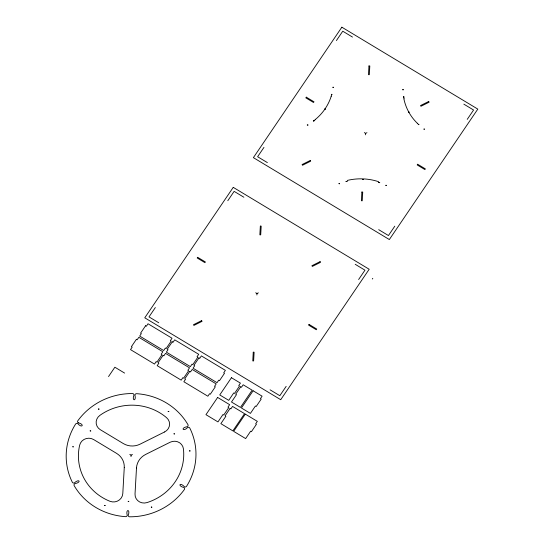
<?xml version="1.0" encoding="UTF-8"?>
<svg xmlns="http://www.w3.org/2000/svg" width="544" height="544" viewBox="0 0 544 544"><rect width="100%" height="100%" fill="white"/><g stroke="black" fill="none" stroke-linecap="round" stroke-linejoin="round"><path stroke-width="0.82" d="M131.002 456.62L131.084 455.172L132.444 454.492M256.897 294.984L256.979 293.529L258.346 292.849M365.52 134.83L365.602 133.375L366.962 132.695M331.731 94.384L331.187 96.24M108.528 376.57L114.872 367.214L124.617 373.089M155.346 307.537L149.002 316.887L158.746 322.762M227.793 200.716L234.131 191.366L243.882 197.234M263.962 147.376L257.618 156.733L267.369 162.602M336.41 40.562L342.754 31.205L352.498 37.08M286.171 386.349L279.827 395.699L270.082 389.83M358.618 279.528L364.963 270.178L355.212 264.302M394.794 226.188L388.45 235.545L378.699 229.67M467.235 119.374L473.579 110.017L463.835 104.149M372.327 279.024L372.796 278.338M315.275 119.707L313.738 120.918M346.351 181.465L347.528 181.179M378.304 182.26L379.433 182.634M364.317 132.6L365.602 133.375M255.7 292.76L256.979 293.529M78.234 422.776C85.054 424.368 82.001 428.692 77.724 423.579A1.53 1.448 -8.7 0 0 75.582 424.082A64.981 61.547 -8.7 0 0 72.318 482.236A1.53 1.448 -8.7 0 0 74.399 482.882C79.227 478.373 81.838 482.256 74.841 483.704A1.53 1.448 -8.7 0 0 74.195 485.71A64.981 61.547 -8.7 0 0 125.562 516.657A1.53 1.448 -8.7 0 0 127.221 515.256C125.433 508.926 130.682 509.055 128.2 515.29A1.53 1.448 -8.7 0 0 129.69 516.8A64.981 61.547 -8.7 0 0 184.328 489.586A1.53 1.448 -8.7 0 0 183.906 487.546C177.249 485.826 179.982 481.78 184.436 486.758A1.53 1.448 -8.7 0 0 186.585 486.261A64.913 61.486 -8.7 0 0 189.815 428.114A1.53 1.448 -8.7 0 0 187.741 427.475C183.008 432.228 180.35 427.788 187.299 426.652A1.53 1.448 -8.7 0 0 187.945 424.646A64.913 61.486 -8.7 0 0 136.605 393.686A1.53 1.448 -8.7 0 0 134.946 395.08C136.598 401.628 131.519 401.084 133.967 395.046A1.53 1.448 -8.7 0 0 132.471 393.543A64.981 61.547 -8.7 0 0 77.84 420.75A1.53 1.448 -8.7 0 0 78.261 422.797M129.798 454.396L131.084 455.172M418.696 124.617L417.316 123.298M404.09 98.811L403.75 96.92M417.336 123.277A52.285 49.681 -28.3 0 1 403.886 98.858M331.228 96.254A52.285 50.531 8.4 0 1 315.194 119.619M347.317 180.411A52.584 47.865 -4.6 0 1 378.542 181.682M72.774 446.794L73.447 446.835L72.78 446.774M98.362 409.074L99.028 409.088L98.362 409.074M104.455 505.471L105.128 505.492L104.455 505.471M128.2 501.371L128.874 501.412L128.207 501.35M151.293 507.124L151.966 507.185L151.3 507.076M168.164 411.536L168.837 411.55L168.164 411.536M173.985 433.86L174.651 433.922L173.992 433.82M189.421 450.908L190.094 450.922L189.421 450.908M307.292 124.998L307.965 125.018L307.292 124.998M313.405 120.897L314.072 120.938L313.405 120.877M324.68 109.113L325.346 109.133L324.68 109.113M331.398 94.364L332.064 94.425L331.405 94.323M332.88 87.278L333.547 87.319L332.88 87.258M338.973 183.682L339.646 183.716L338.98 183.654M346.018 181.451L346.691 181.465L346.018 181.451M362.719 179.574L363.392 179.595L362.719 179.574M379.1 182.614L379.773 182.655L379.1 182.594M385.812 185.327L386.485 185.368L385.818 185.307M402.682 89.74L403.356 89.753L402.682 89.74M403.41 96.9L404.083 96.968L403.417 96.859M408.503 112.071L409.176 112.105L408.503 112.044M418.363 124.596L419.036 124.63L418.363 124.569M423.939 129.112L424.612 129.146L423.946 129.084M124.263 467.527L122.801 493.571A9.194 8.704 -8.7 0 1 109.949 501.289A52.72 49.939 -8.7 0 1 79.655 445.189A9.194 8.704 -8.7 0 1 93.629 439.545L116.634 453.404A16.85 15.966 -8.7 0 1 124.263 467.527M136.49 467.962L135.028 494.006A9.194 8.704 -8.7 0 0 146.962 502.595A52.72 49.939 -8.7 0 0 183.423 448.841A9.194 8.704 -8.7 0 0 170.136 442.238L145.67 454.424A16.85 15.966 -8.7 0 0 136.49 467.962M253.259 352.199L252.77 360.91L253.626 360.944L254.116 352.226L253.259 352.199M260.338 226.12L259.848 234.831L260.705 234.865L261.195 226.154L260.338 226.12M361.876 192.046L361.393 200.756L362.243 200.784L362.732 192.073L361.876 192.046M368.954 65.967L368.465 74.678L369.322 74.705L369.811 65.994L368.954 65.967M90.154 430.902L90.828 430.957L90.161 430.882M233.24 187.354L144.765 317.805L280.724 399.704L369.192 269.26L233.24 187.354M341.856 27.2L253.388 157.644L389.341 239.55L477.816 109.106L341.856 27.2M136.401 339.3L131.396 346.684L132.165 347.147L130.499 349.608L154.51 364.072L156.176 361.61L156.944 362.073L161.956 354.688L161.187 354.226L162.853 351.764L138.842 337.3L137.176 339.762L136.401 339.3M145.588 325.761L140.576 333.146L141.345 333.608L139.679 336.07L163.69 350.533L165.356 348.072L166.124 348.534L171.136 341.156L170.367 340.687L172.033 338.225L148.022 323.762L146.356 326.223L145.588 325.761M197.683 257.326L197.22 258.012L204.911 262.65L205.38 261.963L197.683 257.326M306.306 97.172L305.837 97.859L313.534 102.496L313.997 101.803L306.306 97.172M163.084 355.368L158.073 362.753L158.841 363.215L157.175 365.677L181.186 380.14L182.852 377.679L183.627 378.148L188.632 370.763L187.864 370.301L189.53 367.839L165.519 353.369L163.853 355.83L163.084 355.368M172.264 341.836L167.253 349.214L168.028 349.683L166.355 352.138L190.366 366.608L192.039 364.147L192.807 364.609L197.812 357.224L197.044 356.762L198.71 354.3L174.706 339.837L173.033 342.298L172.264 341.836M189.761 371.443L184.756 378.828L185.524 379.29L183.852 381.752L207.862 396.216L209.535 393.754L210.304 394.216L215.308 386.832L214.54 386.369L216.213 383.908L192.202 369.444L190.529 371.906L189.761 371.443M198.941 357.904L193.936 365.289L194.704 365.752L193.032 368.213L217.042 382.677L218.715 380.215L219.484 380.678L224.495 373.293L223.72 372.83L225.393 370.369L201.382 355.905L199.709 358.367L198.941 357.904M217.641 397.446L205.958 414.671L217.96 421.906L222.972 414.521L223.74 414.984L228.745 407.599L227.977 407.136L229.643 404.675L217.641 397.446M231.438 377.706L219.749 394.937L228.732 400.343L233.736 392.958L234.505 393.428L239.516 386.043L238.748 385.58L240.414 383.119L231.438 377.706M240.734 386.77L235.722 394.155L236.49 394.624L231.486 402.002L240.462 407.415L252.151 390.184L243.168 384.778L241.502 387.24L240.734 386.77M230.105 408.422L225.1 415.806L225.869 416.269L220.864 423.654L232.866 430.882L244.548 413.658L232.546 406.422L230.874 408.884L230.105 408.422M253.116 390.769L241.427 407.993L250.41 413.406L255.415 406.021L256.183 406.484L261.195 399.099L260.426 398.636L262.092 396.175L253.116 390.769M245.33 414.12L233.641 431.351L245.65 438.586L250.655 431.202L251.423 431.664L256.435 424.279L255.666 423.817L257.332 421.355L245.33 414.12M309.046 324.414L308.584 325.101L316.275 329.739L316.744 329.045L309.046 324.414M417.67 164.254L417.2 164.948L424.898 169.578L425.36 168.892L417.67 164.254M310.277 160.473L302.097 164.546L302.484 165.267L310.665 161.194L310.277 160.473M428.72 101.483L420.532 105.556L420.92 106.277L429.107 102.204L428.72 101.483M201.661 320.627L193.474 324.707L193.861 325.428L202.048 321.348L201.661 320.627M320.096 261.637L311.916 265.717L312.304 266.431L320.484 262.358L320.096 261.637M164.587 431.963L140.121 444.149A16.85 15.966 -8.7 0 1 123.311 443.557L100.307 429.699A9.194 8.704 -8.7 0 1 99.878 415.378A52.72 49.939 -8.7 0 1 166.62 417.731A9.194 8.704 -8.7 0 1 164.587 431.963"/></g></svg>
